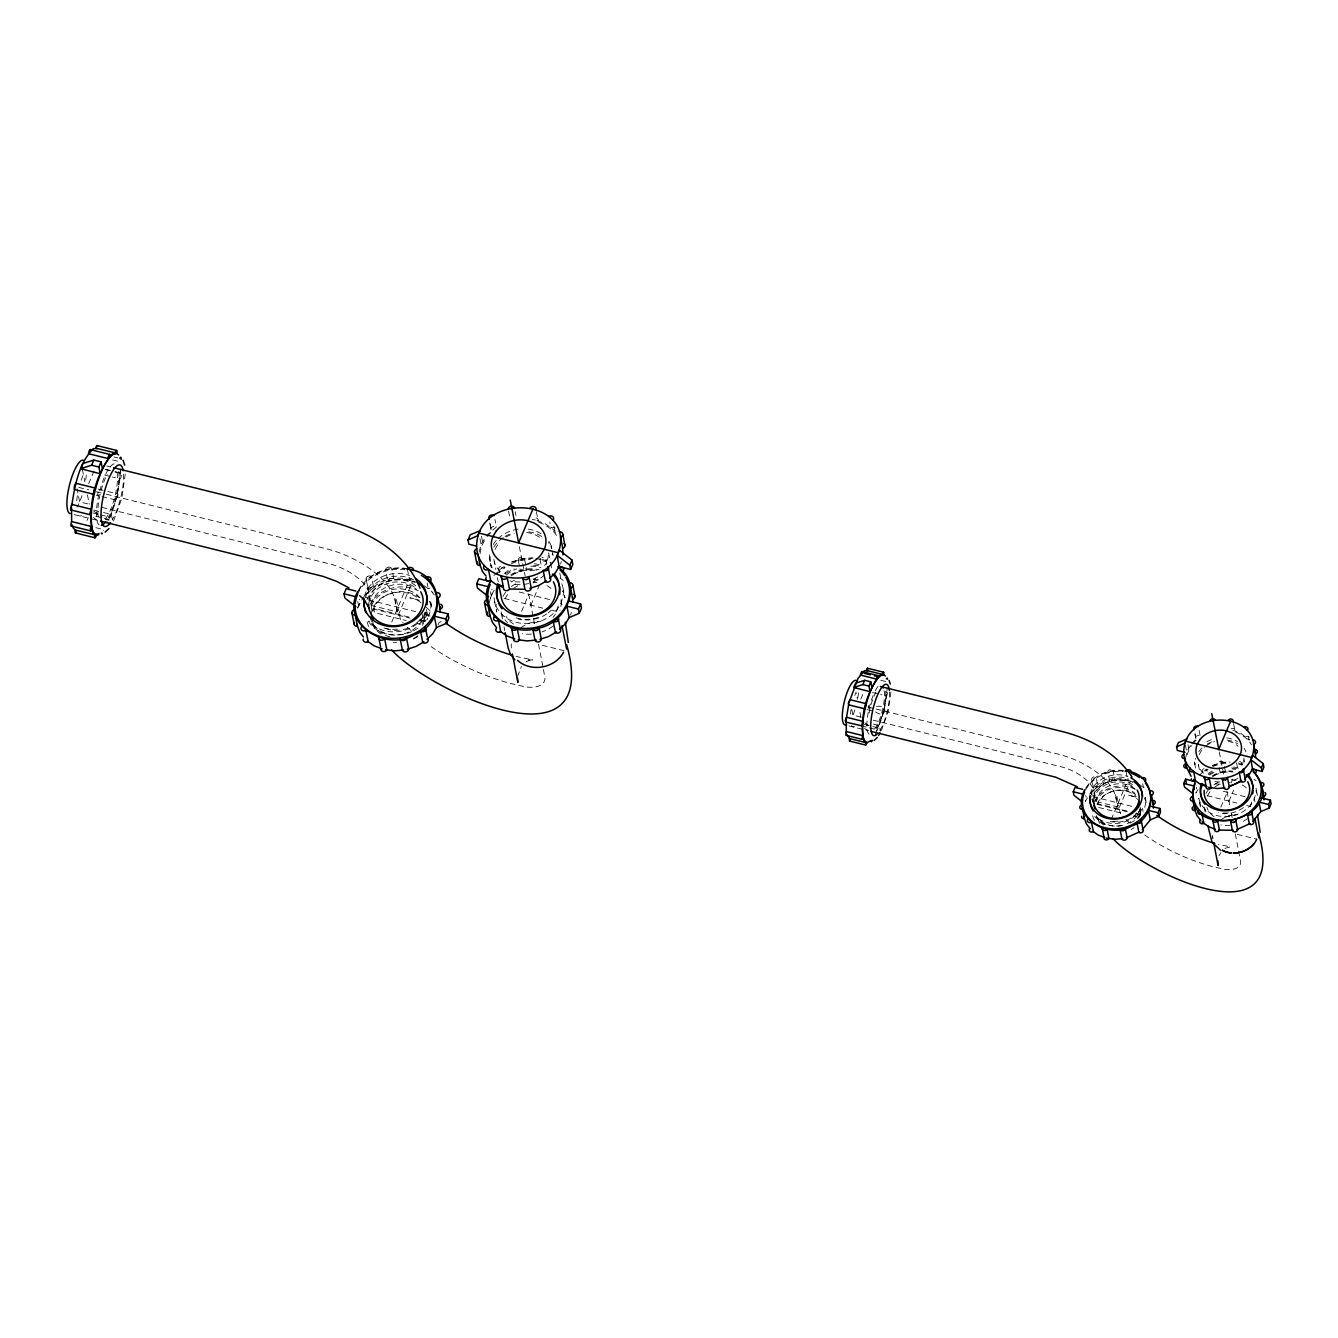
<?xml version="1.0" encoding="UTF-8"?>
<svg xmlns="http://www.w3.org/2000/svg" width="1338" height="1338" viewBox="0 0 1338 1338"><rect width="100%" height="100%" fill="white"/><g stroke="black" fill="none" stroke-linecap="round" stroke-linejoin="round"><path stroke-width="0.75" stroke-dasharray="5 3.75" d="M120.888 468.768L116.958 497.017L109.198 519.612L93.627 515.749M125.237 474.037L121.842 498.204L113.529 521.101M887.278 687.933L884.017 711.097L875.236 734.713M890.924 691.947L888.081 712.084L881.157 731.167M868.596 705.578L868.044 708.187M887.796 692.382L886.726 696.044L880.638 694.522M425.333 614.778L422.206 623.508M1139.825 814.223L1140.996 809.222M98.243 491.949L98.042 492.769A3.228 0.87 -76.1 0 1 96.905 495.11M517.488 676.459L521.435 666.508M357.798 608.004L363.602 596.781M371.479 604.007L372.282 600.896A27.513 22.88 -11.1 0 1 416.469 589.222M372.934 611.449L373.737 608.322A27.513 22.88 -11.1 0 1 419.212 597.634M422.54 625.398L426.671 615.112A27.513 22.88 -11.1 0 0 426.37 609.125L427.223 613.49A27.513 22.88 -11.1 0 1 427.541 619.477M479.138 551.992L481.111 544.415L485.309 537.391M489.223 602.752L491.13 595.377L495.211 588.553M560.589 564.118L561.291 561.458M1095.772 801.546L1096.792 797.649A22.913 19.067 -11.1 0 1 1135.661 789.621M1138.671 818.087L1141.816 809.49M1185.485 758.261L1187.475 750.585L1190.72 745.149M1255.195 795.575L1254.308 798.97A29.051 24.168 -11.1 0 1 1224.638 816.598A29.051 24.168 -11.1 0 1 1198.731 798.117L1200.47 806.948M371.027 614.493L372.666 608.539A27.513 22.88 -11.1 0 1 400.982 592.132L407.923 593.085A27.513 22.88 -11.1 0 1 419.413 599.374M423.828 621.836L425.451 615.881A27.513 22.88 -11.1 0 0 425.517 611.867M505.229 598.872L505.296 598.588A27.513 22.88 -11.1 0 1 508.674 593.102M558.097 605.93L556.457 611.884A27.513 22.88 -11.1 0 1 553.079 617.37M1139.742 815.093L1141.097 810.142M1207.578 795.976L1207.629 795.742A22.913 19.067 -11.1 0 1 1210.455 791.159M1250.261 806.814L1251.632 801.847M81.15 480.242L83.491 474.037M854.798 695.476L856.036 692.181L857.441 699.306M860.836 717.352L859.531 709.976M88.659 483.737L94.881 468.986M357.413 607.904L359.989 602.853L359.236 599.073M391.733 622.053L407.337 585.091M415.566 581.963L412.74 580.893L398.239 615.179L394.526 596.196M437.994 625.047L439.081 622.454L443.948 620.297M521.552 611.433L528.744 594.39M533.544 583.034L535.953 577.364M530.885 605.228L539.448 584.94M570.624 615.095L571.326 612.419M860.819 699.105L863.93 691.729M1111.176 819.592L1126.011 784.486M1220.875 807.149L1227.18 792.247M1231.111 782.914L1232.683 779.184M1228.953 801.278L1233.619 790.206M1089.55 794.237C1098.732 783.265 1114.002 778.03 1127.917 780.572A2.693 2.241 -11.1 0 1 1128.854 779.669M1241.53 764.132L1241.564 764.065A2.693 2.241 -11.1 0 0 1240.192 761.673L1239.54 761.506M86.953 520.532L88.341 517.655M1138.973 812.133L1140.595 808.888M358.316 590.576C367.866 572.948 390.027 564.636 409.194 569.085M358.551 591.062L362.648 584.254M1085.57 788.333L1094.835 777.913M1086.556 787.413L1088.747 783.8M1087.426 797.799L1085.302 801.345L1086.54 799.288L1085.787 795.508M1197.962 789.504L1195.838 793.066L1197.058 790.992L1196.323 787.212M369.472 605.345L372.449 600.377A33.132 27.563 -11.1 0 1 418.342 590.861M1093.614 802.75L1096.926 797.214A27.613 22.98 -11.1 0 1 1135.176 789.303M1219.035 855.684L1220.858 852.707M365.107 595.326C376.697 582.08 395.797 577.113 412.74 580.893M486.212 535.869L496.381 526.971L494.893 519.412M494.006 575.491L502.57 567.262M1191.723 743.476L1197.945 737.389M1199.467 775.271L1205.354 769.618M526.787 661.273L526.068 661.758L531.303 659.534L528.51 660.052L532.758 659.902L516.067 656.473M1245.645 736.753L1245.711 736.703A2.693 2.241 -11.1 0 1 1248.939 736.753L1249.391 737.171M1232.666 730.214L1240.828 733.324L1249.107 739.914A2.693 2.241 -11.1 0 0 1249.508 739.412M428.294 588.72L428.377 588.653A3.228 2.676 -11.1 0 1 429.966 588.151M432.391 592.583L432.458 592.533A3.228 2.676 -11.1 0 0 432.943 591.914M368.853 578.15C379.256 570.841 392.402 566.743 405.113 568.851M501.482 568.198L504.175 566.61L505.664 574.169M1093.915 778.716C1103.348 771.307 1115.859 768.514 1127.549 771.156M1204.451 770.42L1206.692 769.082L1207.813 774.752M1224.939 848.376L1230.525 846.837L1218.433 844.429M511.35 562.044L521.268 558.832L531.671 557.846L537.759 558.615M512.554 562.094L521.335 559.267L532.357 558.214M513.023 574.019L523.559 570.607L538.411 570.038M1101.692 774.1L1110.473 771.257L1123.251 770.839M1212.68 765.286L1220.942 762.593L1229.605 761.774M1212.211 765.804L1220.992 762.961L1230.191 762.091M1214.068 775.254L1222.848 772.411L1232.047 771.541M532.223 519.562L535.334 519.964M535.953 558.665L543.144 559.585M533.611 582.181L536.923 582.632M541.823 559.133L551.356 562.713M1238.068 762.861L1246.013 765.838M113.947 456.96L117.844 457.914M112.676 459.954L118.513 461.393M106.655 465.992L110.536 466.945M105.434 469.304L113.212 471.227M115.168 471.712L121.005 473.167M105.133 469.504L112.91 471.428M114.867 471.913L120.738 473.318A3.228 0.87 -76.1 0 1 121.49 474.572L121.424 475.308A3.228 0.87 -76.1 0 1 120.236 478.904L112.425 477.014M104.632 475.09L110.469 476.529M880.856 680.306L886.943 681.811M519.244 592.032L549.667 599.575M98.159 489.056L105.936 490.979M107.893 491.464L117.627 493.873A3.228 0.87 -76.1 0 1 117.711 496.766L117.51 497.585A3.228 0.87 -76.1 0 1 116.105 500.094L96.62 495.261M78.725 487.4L88.776 489.892M96.319 491.748L104.882 493.889M106.321 494.24L322.257 547.777A66.532 32.196 22.9 0 1 394.994 600.511L397.219 611.901L371.529 605.529L368.351 591.045A38.969 18.849 22.9 0 0 331.59 564.385L99.932 506.901M504.225 598.387L542.726 608.171M551.741 610.178L559.334 612.051M872.527 692.515L878.614 694.021M490.444 598.053L492.618 592.901L491.866 589.121M87.756 503.874L79.644 501.867L77.069 488.771M93.844 510.113L101.638 512.036M103.578 512.521L111.372 514.461L112.693 521.184M1223.216 791.26L1248.956 797.632M876.457 706.464C889.686 704.039 885.739 719.978 875.169 711.632M92.807 512.922L98.644 514.377M100.584 514.846L110.318 517.271M868.329 707.083L874.784 708.688M876.206 709.04L1055.113 753.394A55.443 26.827 22.9 0 1 1115.708 797.331L1117.565 806.831L1098.113 801.997M105.418 519.378L109.047 520.281M867.057 709.625L873.162 711.13M74.125 514.595L99.012 520.766M1207.127 795.675L1236.83 803.034M1246.732 805.493L1250.696 806.463M851.871 709.792L852.925 715.128L861.02 717.151M873.162 720.162L1062.874 767.226A32.463 15.705 22.9 0 1 1093.514 789.453L1096.157 801.512A22.913 19.067 -11.1 0 1 1135.042 793.467M95.834 527.657L103.611 529.681A3.228 0.87 -76.1 0 1 103.478 530.484M370.174 598.621L365.91 597.551A32.079 26.676 -11.1 0 1 414.178 581.93M873.279 724.109L879.367 725.631L880.454 731.234M368.77 600.026L415.767 611.683M425.417 614.075L428.929 614.945M426.32 615.095L430.167 616.049M864.298 724.443L878.481 727.972M564.101 650.686L538.545 644.347L543.094 667.528M861.321 725.898L867.409 727.404M869.432 727.905L877.544 729.912M848.994 725.898L868.713 730.782M408.859 617.035L373.737 608.322L374.607 612.704L406.217 620.531M420.149 619.845L425.133 621.066M372.6 608.823L410.08 618.123M419.948 620.564L423.895 621.551M416.101 622.99L422.039 624.461M1095.036 795.759L1091.474 794.872A26.727 22.244 -11.1 0 1 1131.697 781.86M1131.831 806.346L1092.393 796.562A27.613 22.98 -11.1 0 1 1132.466 782.379M1237.282 834.343L1256.633 839.143M1126.83 810.995L1097.996 803.854A22.913 19.067 -11.1 0 1 1135.544 794.655M1136.113 813.303L1140.829 814.474M1097.043 804.272L1128.135 811.982M1135.912 813.905L1139.809 814.859M1098.715 807.483L1124.02 813.772M1133.754 816.18L1137.651 817.15M536.973 520.582L545.135 523.693L553.263 529.497L556.825 533.979M1132.868 781.877L1130.493 780.991L1118.417 809.574L1115.323 793.735M1136.079 797.13L1128.085 795.073L1133.219 796.361A22.913 19.067 -11.1 0 1 1137.601 799.455M419.43 600.277L409.829 597.785L416.001 599.34A27.513 22.88 -11.1 0 1 421.253 603.053M864.783 722.921L871.189 727.454M864.565 728.357L867.777 730.615M93.627 511.049L102.039 517.003M93.142 517.388L98.192 520.967M1253.99 779.218L1255.964 780.623M1138.655 784.085L1145.445 788.918M560.037 578.133L563.298 580.458M424.163 585.76L430.669 590.409L435.402 596.397M1100.104 820.177L1096.073 816.632A26.727 22.244 -11.1 0 0 1140.528 809.105M371.429 623.659L376.262 627.907M426.237 607.301L430.869 611.433M555.136 528.058L554.869 527.808A3.228 2.676 -11.1 0 0 550.988 527.757L549.801 522.138M1202.645 772.177L1202.578 772.126A2.693 2.241 -11.1 0 1 1202.879 769.383L1203.414 768.982A2.693 2.241 -11.1 0 1 1204.049 768.698M1092.059 780.422L1092.109 780.472A2.693 2.241 -11.1 0 1 1092.343 777.679L1092.878 777.261A2.693 2.241 -11.1 0 1 1096.123 777.328L1097.98 786.777A2.693 2.241 -11.1 0 0 1094.735 786.727L1094.2 787.129A2.693 2.241 -11.1 0 0 1093.915 789.872L1091.641 779.335M499.241 570.256L499.308 570.322A3.228 2.676 -11.1 0 1 499.592 566.961L500.228 566.476A3.228 2.676 -11.1 0 1 503.439 566.175M1120.408 813.705L1119.421 809.156M1099.435 823.388L1097.678 817.434M1223.651 762.643L1223.651 762.71A2.693 2.241 -11.1 0 0 1220.992 761.222L1220.289 761.372A2.693 2.241 -11.1 0 0 1218.433 763.714L1218.433 763.781M525.165 568.734A3.228 2.676 -11.1 0 1 526.737 570.222L524.513 558.883A3.228 2.676 -11.1 0 0 521.318 557.177L520.499 557.344A3.228 2.676 -11.1 0 0 518.258 560.17L518.274 560.254M1248.304 736.184L1249.04 739.964M1255.964 788.115L1257.352 795.19M1254.944 801.696L1254.191 797.849A25.439 21.157 -11.1 0 1 1254.107 801.445M1243.805 757.927L1244.608 762.008M1233.552 723.557L1235.041 731.117A2.693 2.241 -11.1 0 0 1233.686 728.641L1233.034 728.491A2.693 2.241 -11.1 0 0 1231.027 728.909M1236.563 762.894L1237.667 768.581M1224.404 766.49L1225.508 772.16A2.693 2.241 -11.1 0 0 1224.755 771.156M1219.269 751.939L1224.019 776.124M1227.013 791.377L1229.722 805.175M1231.328 813.37L1232.131 817.468M1235.342 833.875L1240.694 862.124A24.97 12.075 22.9 0 1 1223.802 869.232L1210.422 866.037A108.947 52.717 22.9 0 1 1143.505 834.109M1219.169 767.494L1220.273 773.163A2.693 2.241 -11.1 0 1 1221.527 771.106M1199.099 730.381L1200.203 736.051M1195.035 733.475L1196.088 739.111A2.693 2.241 -11.1 0 1 1196.373 736.368L1196.908 735.95A2.693 2.241 -11.1 0 1 1198.915 735.532M1194.934 734.244L1195.67 738.024M1198.413 764.7L1199.617 770.822M1205.137 811.999L1203.999 806.212A25.439 21.157 -11.1 0 0 1205.99 811.397M1194.951 764.215L1194.516 761.974A26.426 21.977 -11.1 0 0 1195.637 767.611M1187.96 744.731L1188.713 748.511M1185.418 745.249L1186.89 752.809M1142.719 783.734L1143.472 787.513A2.693 2.241 -11.1 0 1 1144.174 787.179M1137.752 813.437L1138.37 816.531M1126.027 771.19L1127.884 780.656M1116.912 796.445L1118.735 805.71M553.882 526.001L555.069 531.604A3.228 2.676 -11.1 0 0 555.839 530.316M562.88 587.332L564.971 597.935A34.855 29.001 -11.1 0 0 562.244 590.827M559.819 573.099L560.94 578.769A3.228 2.676 -11.1 0 1 563.432 578.217M551.239 545.921L551.774 548.613A31.711 26.375 -11.1 0 0 548.379 542.509M553.112 555.37L552.577 552.678A31.711 26.375 -11.1 0 1 552.443 556.156M561.86 604.659L560.722 598.805A30.523 25.389 -11.1 0 1 559.953 610.446M548.613 552.795L550.219 560.957M550.62 562.997L552.226 571.159M546.088 559.886L546.824 563.666M536.337 511.601L538.227 520.967A3.228 2.676 -11.1 0 0 536.571 518.09L535.785 517.89A3.228 2.676 -11.1 0 0 533.36 518.391M546.724 564.452L546.004 560.589A3.228 2.676 -11.1 0 0 544.365 557.712L543.579 557.511A3.228 2.676 -11.1 0 0 541.923 557.662M540.017 559.184L541.489 566.76M515.247 511.768L515.983 515.548M519.361 546.707L522.355 561.91M522.723 563.649L525.132 575.942M528.644 593.838L533.143 616.801M533.528 618.758L534.698 624.662M543.479 669.468L544.967 678.249A29.954 14.501 22.9 0 1 524.697 686.795L508.641 682.965A130.739 63.254 22.9 0 1 429.699 645.602M508.607 511.099L510.096 518.726M518.258 560.17L520.499 571.594A3.228 2.676 -11.1 0 1 522.723 568.683M490.026 523.125L491.514 530.701A3.228 2.676 -11.1 0 1 491.782 527.339L492.434 526.854A3.228 2.676 -11.1 0 1 496.314 526.904M489.842 523.66L490.946 529.33M498.74 568.951L499.492 572.731M493.839 559.317L495.846 569.52M497.435 577.665L498.238 581.746M502.469 618.959L500.947 611.165A30.523 25.389 -11.1 0 0 507.57 622.755M504.008 626.753L504.761 630.65M489.557 558.08L490.093 560.773M490.895 564.837L491.414 567.529A31.711 26.375 -11.1 0 1 490.895 553.832M494.625 601.448L496.699 612.051A34.855 29.001 -11.1 0 1 496.314 604.458M481.479 536.254L482.583 541.923M490.394 591.597L491.13 595.377M479.991 538.746L481.111 544.415M427.19 583.05L427.926 586.83M421.905 613.088L422.908 618.273L425.835 612.419A32.079 26.676 -11.1 0 1 399.326 631.469A32.079 26.676 -11.1 0 1 368.954 620.983M421.085 617.972L422.172 623.541M407.371 569.135L409.645 580.391A3.228 2.676 -11.1 0 1 413.174 578.802M396.433 599.441L398.624 610.563M399.443 614.694L400.614 620.146A130.739 63.254 22.9 0 0 403.039 622.772M366.11 578.902L368.335 590.259M371.061 605.562L372.165 611.148M372.499 620.263L374.088 628.392M357.764 601.548L358.5 605.328M82.421 469.404L84.846 481.797M87.422 494.876L89.245 504.225M480.091 553.648A41.144 34.236 -11.1 0 1 486.179 538.043M487.35 536.471A41.144 34.236 -11.1 0 1 492.969 530.701M538.796 522.272A41.144 34.236 -11.1 0 1 557.929 537.558M544.583 574.872A31.711 26.375 -11.1 0 1 530.718 582.933M528.744 583.502A31.711 26.375 -11.1 0 1 514.411 584.321M493.806 547.175A31.711 26.375 -11.1 0 1 503.272 537.575M504.978 536.505A31.711 26.375 -11.1 0 1 512.471 533.21M528.778 531.822A31.711 26.375 -11.1 0 1 543.161 537.458M548.346 555.521A27.513 22.88 -11.1 0 1 544.616 565.706M500.328 571.594A27.513 22.88 -11.1 0 1 494.19 561.224M495.261 549.282A27.513 22.88 -11.1 0 1 498.489 543.73M506.099 537.006A27.513 22.88 -11.1 0 1 514.26 533.494M526.67 532.524A27.513 22.88 -11.1 0 1 541.806 539.164M537.692 576.946A31.711 26.375 -11.1 0 1 532.139 579.571M520.014 581.963A31.711 26.375 -11.1 0 1 509.945 580.859M492.351 567.998A31.711 26.375 -11.1 0 1 489.976 552.862M493.287 544.482A31.711 26.375 -11.1 0 1 496.716 539.967M498.087 538.578A31.711 26.375 -11.1 0 1 520.064 528.928M528.259 529.129A31.711 26.375 -11.1 0 1 542.643 534.765M548.881 541.254A31.711 26.375 -11.1 0 1 552.176 549.249M120.437 471.16A41.144 11.172 -76.1 0 1 107.157 522.924M123.581 474.254A31.711 8.613 -76.1 0 1 112.425 519.662M81.668 515.598A27.513 7.476 -76.1 0 1 79.578 515.933M76.768 500.696A27.513 7.476 -76.1 0 1 77.671 494.04M117.092 472.582A27.513 7.476 -76.1 0 1 105.434 518.776M98.293 516.568A27.513 7.476 -76.1 0 1 107.408 474.154M118.814 471.26A31.711 8.613 -76.1 0 1 106.823 520.114M99.096 524.864A31.711 8.613 -76.1 0 1 99.28 492.752A31.711 8.613 -76.1 0 1 114.098 463.818M424.464 612.302A27.513 22.88 -11.1 0 1 403.708 633.878M401.952 634.279A27.513 22.88 -11.1 0 1 370.292 617.47M371.529 605.529A27.513 22.88 -11.1 0 1 396.048 588.971A27.513 22.88 -11.1 0 1 422.005 600.729M368.619 604.575A27.513 22.88 -11.1 0 1 387.652 583.519A27.513 22.88 -11.1 0 1 416.82 588.971M86.284 475.174A27.513 7.476 -76.1 0 1 85.415 481.797M81.969 495.612A27.513 7.476 -76.1 0 1 77.119 507.102M420.366 619.159A27.513 22.88 -11.1 0 1 416.871 622.789M415.549 623.876A27.513 22.88 -11.1 0 1 383.772 627.773M553.096 626.033A34.855 29.001 -11.1 0 1 542.107 631.904M531.42 634.112A34.855 29.001 -11.1 0 1 522.422 633.777M511.467 581.946A34.855 29.001 -11.1 0 1 514.578 580.174M494.123 597.685A34.855 29.001 -11.1 0 0 523.459 623.525A34.855 29.001 -11.1 0 0 561.308 602.468L563.281 594.925A34.855 29.001 -11.1 0 0 561.809 583.686M506.483 573.35A34.855 29.001 -11.1 0 1 514.126 568.817M533.578 565.221A34.855 29.001 -11.1 0 1 540.619 566.292M503.055 596.33A30.523 25.389 -11.1 0 1 505.981 591.797M511.333 586.562A30.523 25.389 -11.1 0 1 518.023 582.599M533.494 579.387A30.523 25.389 -11.1 0 1 541.221 580.391M551.122 610.345A30.523 25.389 -11.1 0 1 548.246 612.821M546.69 613.941A30.523 25.389 -11.1 0 1 518.358 618.992M510.815 574.855A30.523 25.389 -11.1 0 1 539.147 569.787M390.077 636.871A27.513 22.88 -11.1 0 1 385.227 635.199M382.317 633.66A27.513 22.88 -11.1 0 1 374.64 625.866M417.857 635.667A27.513 22.88 -11.1 0 1 413.425 638.477M417.841 636.604A33.132 27.563 -11.1 0 1 410.147 640.283M396.55 642.474A33.132 27.563 -11.1 0 1 393.138 642.273M368.719 626.535A33.132 27.563 -11.1 0 1 366.98 621.401M429.297 601.214A33.132 27.563 -11.1 0 1 431.89 607.97L430.435 600.561A33.132 27.563 -11.1 0 1 424.966 621.601M417.807 628.241A33.132 27.563 -11.1 0 1 413.425 630.85M411.887 631.586A33.132 27.563 -11.1 0 1 405.364 633.861M403.675 634.245A33.132 27.563 -11.1 0 1 368.101 620.732M367.013 599.591A33.132 27.563 -11.1 0 1 415.098 582.565M511.317 647.943A27.513 22.88 -11.1 0 1 511.317 643.929M520.984 627.739A27.513 22.88 -11.1 0 1 540.953 621.284M411 630.583A130.739 63.254 22.9 0 1 404.293 624.093M496.415 574.587A41.144 34.236 -11.1 0 1 505.195 567.061M511.384 563.699A41.144 34.236 -11.1 0 1 530.467 559.384M542.659 560.722A41.144 34.236 -11.1 0 1 546.606 561.893M504.443 573.751A31.711 26.375 -11.1 0 1 510.681 568.867M534.397 563.733A31.711 26.375 -11.1 0 1 542.158 565.589M513.491 624.026A27.513 22.88 -11.1 0 1 505.948 616.166M513.575 588.436A27.513 22.88 -11.1 0 1 519.646 584.923M546.857 585.609A27.513 22.88 -11.1 0 1 552.059 589.422M511.133 575.976A27.513 22.88 -11.1 0 1 536.421 570.289M538.244 617.42A31.711 26.375 -11.1 0 1 514.177 617.27M506.383 575.106A31.711 26.375 -11.1 0 1 516.702 568.834M530.851 566.175A31.711 26.375 -11.1 0 1 540.836 567.646M540.05 559.1A3.228 2.676 -11.1 0 1 540.535 558.498M357.581 594.306A41.144 34.236 -11.1 0 1 404.896 569.704M364.421 596.38A31.711 26.375 -11.1 0 1 409.528 575.524M380.862 633.978A27.513 22.88 -11.1 0 1 371.747 622.421M368.937 600.026A27.513 22.88 -11.1 0 1 389.057 580.826A27.513 22.88 -11.1 0 1 416.971 586.914M397.52 629.111A31.711 26.375 -11.1 0 1 381.547 627.221M365.441 597.367A31.711 26.375 -11.1 0 1 413.609 579.789M1187.308 754.532A34.286 28.533 -11.1 0 1 1191.456 745.617M1192.676 743.978A34.286 28.533 -11.1 0 1 1196.088 740.299M1235.543 732.137A34.286 28.533 -11.1 0 1 1251.498 744.865M1237.867 778.097A26.426 21.977 -11.1 0 1 1228.819 782.68M1220.34 784.118A26.426 21.977 -11.1 0 1 1211.944 783.198M1195.503 768.012A26.426 21.977 -11.1 0 1 1195.637 758.445M1198.915 751.605A26.426 21.977 -11.1 0 1 1202.059 747.975M1207.361 743.995A26.426 21.977 -11.1 0 1 1213.616 741.252M1227.197 740.098A26.426 21.977 -11.1 0 1 1237.901 743.911M1243.504 759.833A22.913 19.067 -11.1 0 1 1242.283 764.818M1203.498 773.247A22.913 19.067 -11.1 0 1 1198.38 764.6M1199.266 754.649A22.913 19.067 -11.1 0 1 1204.484 747.29M1205.923 746.052A22.913 19.067 -11.1 0 1 1214.62 741.62M1228.317 741.185A22.913 19.067 -11.1 0 1 1238.068 746.219M1219.905 781.877A26.426 21.977 -11.1 0 1 1214.787 781.609M1206.926 741.754A26.426 21.977 -11.1 0 1 1213.165 739.011M1226.762 737.857A26.426 21.977 -11.1 0 1 1237.466 741.67M1244.223 748.377A26.426 21.977 -11.1 0 1 1245.929 751.856M886.642 694.054A34.286 9.316 -76.1 0 1 876.808 730.782M889.536 692.114A26.426 7.175 -76.1 0 1 879.417 731.301M854.597 726.584A22.913 6.222 -76.1 0 1 851.52 725.631M850.516 714.158A22.913 6.222 -76.1 0 1 851.269 708.622M884.134 690.743A22.913 6.222 -76.1 0 1 874.416 729.227M869.098 713.037A22.913 6.222 -76.1 0 1 876.055 692.047M885.689 691.161A26.426 7.175 -76.1 0 1 876.39 729.009M869.131 734.294A26.426 7.175 -76.1 0 1 874.567 692.231M875.387 690.609A26.426 7.175 -76.1 0 1 879.434 684.772M1140.277 807.165A22.913 19.067 -11.1 0 1 1132.216 820.662M1130.643 821.766A22.913 19.067 -11.1 0 1 1127.198 823.639M1121.512 825.479A22.913 19.067 -11.1 0 1 1097.829 817.568M1093.731 800.726A22.913 19.067 -11.1 0 1 1109.603 783.182A22.913 19.067 -11.1 0 1 1133.905 787.714M858.461 692.9A22.913 6.222 -76.1 0 1 857.725 698.419M854.865 709.926A22.913 6.222 -76.1 0 1 852.925 715.128M1136.865 812.868A22.913 19.067 -11.1 0 1 1132.834 816.799M1131.262 817.903A22.913 19.067 -11.1 0 1 1110.389 821.448M1247.468 818.605A29.051 24.168 -11.1 0 1 1241.095 822.385M1230.157 825.278A29.051 24.168 -11.1 0 1 1220.808 824.877M1200.203 805.392A29.051 24.168 -11.1 0 1 1200.035 802.215M1255.83 790.674A29.051 24.168 -11.1 0 1 1257.77 798.318M1208.632 774.702A29.051 24.168 -11.1 0 1 1214.988 770.922M1231.579 767.962A29.051 24.168 -11.1 0 1 1237.065 768.815M1205.99 793.417A25.439 21.157 -11.1 0 1 1208.197 790.072M1213.967 784.787A25.439 21.157 -11.1 0 1 1218.232 782.396M1231.127 779.736A25.439 21.157 -11.1 0 1 1236.011 780.221M1243.42 807.6A25.439 21.157 -11.1 0 1 1218.517 812.735M1212.228 775.956A25.439 21.157 -11.1 0 1 1232.666 771.14M1104.753 824.71A22.913 19.067 -11.1 0 1 1098.749 818.471M1142.568 808.152A22.913 19.067 -11.1 0 1 1142.92 811.48M1134.156 827.77A27.613 22.98 -11.1 0 1 1131.011 829.409M1094.517 820.361A27.613 22.98 -11.1 0 1 1092.36 814.742M1144.308 797.933A27.613 22.98 -11.1 0 1 1146.449 803.553L1145.244 797.381A27.613 22.98 -11.1 0 1 1144.709 807.399M1140.678 814.909A27.613 22.98 -11.1 0 1 1135.845 819.642M1134.423 820.646A27.613 22.98 -11.1 0 1 1129.79 823.238M1122.95 825.446A27.613 22.98 -11.1 0 1 1093.313 814.19M1212.562 835.196A22.913 19.067 -11.1 0 0 1212.897 838.508A22.779 18.949 -11.1 0 1 1212.696 835.18M1220.708 820.027A22.913 19.067 -11.1 0 1 1237.349 814.641M1225.775 817.15A22.779 18.949 -11.1 0 1 1237.332 814.758M1129.523 822.837A108.947 52.717 22.9 0 1 1122.833 816.331M1205.204 771.123A34.286 28.533 -11.1 0 1 1208.047 769.149M1212.696 766.657A34.286 28.533 -11.1 0 1 1228.317 763.078M1238.771 764.182A34.286 28.533 -11.1 0 1 1242.049 765.152M1208.097 773.933A26.426 21.977 -11.1 0 1 1212.128 770.972M1233.552 766.942A26.426 21.977 -11.1 0 1 1238.352 768.229M1214.084 816.682A22.913 19.067 -11.1 0 1 1206.859 807.299M1214.519 787.279A22.913 19.067 -11.1 0 1 1219.587 784.336M1242.266 784.921A22.913 19.067 -11.1 0 1 1246.598 788.099M1212.496 776.893A22.913 19.067 -11.1 0 1 1233.101 772.059M1228.334 812.885A26.426 21.977 -11.1 0 1 1221.51 812.835M1209.803 775.12A26.426 21.977 -11.1 0 1 1217.128 770.939M1232.331 768.932A26.426 21.977 -11.1 0 1 1235.626 769.517M1085.369 790.39A34.286 28.533 -11.1 0 1 1123.084 771.574M1090.236 793.902A26.426 21.977 -11.1 0 1 1127.817 776.525M1103.549 824.977A22.913 19.067 -11.1 0 1 1096.34 815.595M1097.11 804.038A22.913 19.067 -11.1 0 1 1120.692 790.357L1126.496 791.159A22.913 19.067 -11.1 0 1 1136.062 796.394M1093.715 798.602A22.913 19.067 -11.1 0 1 1109.804 781.208A22.913 19.067 -11.1 0 1 1134.022 786.008M1117.815 821.181A26.426 21.977 -11.1 0 1 1110.975 821.131M1091.239 794.237A26.426 21.977 -11.1 0 1 1128.269 778.766M367.599 576.427L366.963 576.912A3.228 2.676 -11.1 0 0 366.612 580.207L368.836 591.563A3.228 2.676 -11.1 0 1 369.188 588.268L369.823 587.767A3.228 2.676 -11.1 0 1 373.703 587.834L371.546 576.544A3.228 2.676 -11.1 0 0 367.599 576.427M388.689 567.128L387.869 567.295A3.228 2.676 -11.1 0 0 385.612 570.105L387.836 581.461A3.228 2.676 -11.1 0 1 390.094 578.635L390.913 578.468A3.228 2.676 -11.1 0 1 394.108 580.174L391.883 568.834A3.228 2.676 -11.1 0 0 388.689 567.128M1110.456 769.517L1109.771 769.651A2.693 2.241 -11.1 0 0 1107.897 772.009L1109.771 781.526A2.693 2.241 -11.1 0 1 1111.627 779.117L1112.313 778.967A2.693 2.241 -11.1 0 1 1114.972 780.389L1113.132 771.006A2.693 2.241 -11.1 0 0 1110.456 769.517"/><path stroke-width="1.5" d="M71.499 507.403L71.65 521.787M110.168 455.907L110.168 455.823A3.228 0.87 -76.1 0 0 109.432 454.569L109.131 454.92A3.228 0.87 -76.1 0 0 107.943 458.533L88.492 453.699A3.228 0.87 -76.1 0 1 89.663 450.103L89.964 449.735A3.228 0.87 -76.1 0 1 90.7 450.371M862.14 672.813L861.739 671.559L860.284 675.004L876.507 679.102C876.775 673.716 881.307 677.63 874.299 675.824M1217.797 860.635L1218.082 865.569L1213.666 842.438M71.767 505.346C74.945 485.594 78.674 463.316 93.342 448.648L97.323 448.615M848.777 704.005L846.134 719.744L846.402 733.224M96.42 535.3L96.453 535.2A3.228 0.87 -76.1 0 1 95.015 537.792L75.329 532.909A3.228 0.87 -76.1 0 1 75.279 530.032L94.764 534.765A3.228 0.87 -76.1 0 0 94.797 537.742L95.015 537.792M116.791 453.448L116.807 453.348A3.228 0.87 -76.1 0 0 116.757 450.471L97.072 445.571A3.228 0.87 -76.1 0 0 95.667 448.079L115.135 452.896A3.228 0.87 -76.1 0 1 116.54 450.404M867.66 670.756L864.348 670.773L857.942 678.6L849.162 702.216M866.907 742.991L865.736 745.082L849.513 741.051L849.296 738.526L865.519 742.54L865.736 745.082M883.883 674.787L883.665 672.245L867.442 668.231L866.255 670.388L882.478 674.419L883.665 672.245M478.887 533.059C462.162 582.816 542.676 594.055 558.364 552.778C575.089 503.021 494.575 491.782 478.887 533.059L558.364 552.778M1185.619 741.135C1171.687 782.596 1238.787 791.962 1251.866 757.559C1265.781 716.098 1198.697 706.732 1185.619 741.135L1251.866 757.559M529.982 508.223L530.015 508.139A3.228 2.676 -11.1 0 1 533.561 506.55L534.347 506.734A3.228 2.676 -11.1 0 1 536.003 509.611L536.003 509.611M1228.217 720.429L1228.234 720.362A2.693 2.241 -11.1 0 1 1231.177 719.024L1231.83 719.192A2.693 2.241 -11.1 0 1 1233.218 721.583L1233.218 721.583M101.052 461.878L98.878 467.029L100.183 473.752L80.681 468.685L82.856 463.533L93.777 460.071L101.052 461.878L102.374 468.601M80.681 468.685L91.603 465.223L93.777 460.071M355.841 606.683L344.886 598.053L344.05 593.804L346.224 588.653L355.841 591.028M476.562 546.121L468.885 544.215L468.049 539.983L470.223 534.832L480.359 530.584M468.049 539.983L477.8 535.635L479.974 530.484M445.822 619.026L434.281 616.166L436.506 627.522L446.641 623.274L445.822 619.026L447.996 613.874L436.456 611.014M446.641 623.274L448.832 618.123L447.996 613.874M488.487 596.731L477.515 588.101L476.679 583.853L478.853 578.702L490.394 581.562M518.626 542.927L533.109 508.624M557.277 555.354L559.117 566.61L570.64 569.47L569.804 565.221L557.277 555.354L559.067 550.102M569.804 565.221L571.995 560.07L559.451 550.202M570.64 569.47L572.815 564.318L571.995 560.07M578.451 609.074L566.911 606.214L569.152 617.571L579.287 613.322L578.451 609.074L580.625 603.923L569.102 601.063M579.287 613.322L581.461 608.171L580.625 603.923M870.754 681.811L868.947 686.093L870.035 691.696L853.778 687.481L855.601 683.2L864.699 680.306L870.754 681.811L871.858 687.414M853.778 687.481L862.876 684.588L864.699 680.306M878.648 735.515L879.852 732.655M1081.405 801.161L1073.946 795.274L1073.26 791.745L1075.066 787.446L1082.76 789.353M1184.966 752.341L1177.289 750.434L1176.587 746.888L1178.41 742.607L1186.856 739.061M1176.587 746.888L1184.715 743.276L1186.522 738.977M1158.072 812.768L1148.456 810.393L1150.312 819.843L1158.758 816.297L1158.072 812.768L1159.879 808.47L1150.262 806.095M1158.758 816.297L1160.564 812.015L1159.879 808.47M1193.429 794.036L1184.481 786.995L1183.779 783.449L1185.602 779.168L1195.202 781.543C1173.694 847.171 1298.412 821.248 1252.217 769.718A2.693 2.241 -11.1 0 1 1255.445 769.768L1255.897 770.186A2.693 2.241 -11.1 0 1 1255.596 772.929L1255.596 772.929M1218.734 749.347L1230.809 720.764M1250.946 759.7L1252.485 769.082L1262.085 771.457L1261.4 767.928L1250.946 759.7L1252.435 755.334M1261.4 767.928L1263.206 763.63L1252.769 755.418M1262.085 771.457L1263.908 767.176L1263.206 763.63M1268.591 804.473L1258.991 802.098L1260.831 811.547L1269.294 808.018L1268.591 804.473L1270.414 800.191L1260.797 797.799M1269.294 808.018L1271.1 803.72L1270.414 800.191M91.77 529.798L91.737 529.898A3.228 0.87 -76.1 0 1 90.499 530.617L90.415 530.149A3.228 0.87 -76.1 0 1 91.068 526.403L71.6 521.569A3.228 0.87 -76.1 0 0 70.947 525.332L71.031 525.784A3.228 0.87 -76.1 0 0 72.269 525.065L73.49 528.41L76.032 530.567M862.993 738.492L862.291 739.362L845.884 735.281L846.235 731.501L862.458 735.515L862.291 739.362M872.393 740.299L871.439 741.737L871.038 740.566M413.342 570.624L413.375 570.54A3.228 2.676 -11.1 0 0 411.736 567.663L410.95 567.463A3.228 2.676 -11.1 0 0 407.404 569.051M380.912 648.412L380.895 648.478A3.228 2.676 -11.1 0 0 382.534 651.372L383.32 651.556A3.228 2.676 -11.1 0 0 386.849 649.967L384.625 638.627A3.228 2.676 -11.1 0 1 381.096 640.216L380.31 640.016A3.228 2.676 -11.1 0 1 378.654 637.139L380.544 646.522M1126.027 771.19L1126.061 771.123A2.693 2.241 -11.1 0 1 1129.004 769.802L1129.673 769.969A2.693 2.241 -11.1 0 1 1131.028 772.361L1131.011 772.427M850.232 740.182L849.513 741.051M886.408 678.834L887.295 678.015L887.512 679.135M357.748 591.513C339.869 624.478 386.264 651.455 413.877 635.065C448.063 622.939 444.4 572.196 406.919 569.085M436.506 627.522L432.893 633.576L426.906 639.413M490.946 580.625C473.669 608.355 508.691 637.273 535.969 628.526C564.586 625.766 584.84 585.158 557.812 566.794M559.568 565.823L555.487 572.664L549.517 578.501M569.152 617.571L565.522 623.625L559.552 629.462M1084.683 789.838C1069.764 817.301 1108.433 839.796 1131.446 826.131C1160.28 817.033 1156.032 772.126 1125.041 771.073M1150.312 819.843L1142.318 829.761M1252.652 768.798L1249.458 774.133L1244.491 778.984M1260.831 811.547L1252.836 821.465M102.424 533.277L102.14 533.645A3.228 0.87 -76.1 0 1 101.404 533.009M108.913 528.594L105.133 532.19M877.31 737.405L874.166 740.416M870.904 740.616L866.138 743.075L864.014 741.269C859.247 718.891 865.786 692.281 880.555 674.804L883.264 674.252L885.388 676.058M484.406 565.589L484.49 565.522A3.228 2.676 -11.1 0 0 484.072 568.867L484.607 569.386A3.228 2.676 -11.1 0 0 488.487 569.436L490.712 580.776A3.228 2.676 -11.1 0 1 486.831 580.725L486.296 580.224A3.228 2.676 -11.1 0 1 486.146 577.531M548.68 516.468L548.764 516.401A3.228 2.676 -11.1 0 1 552.644 516.468L553.179 516.97A3.228 2.676 -11.1 0 1 552.845 520.265L552.845 520.265M1190.285 768.179L1190.218 768.229A2.693 2.241 -11.1 0 0 1189.934 770.972L1190.385 771.39A2.693 2.241 -11.1 0 0 1193.63 771.441L1195.486 780.89A2.693 2.241 -11.1 0 1 1192.242 780.857L1191.79 780.422A2.693 2.241 -11.1 0 1 1191.439 778.749M1243.788 727.303L1243.855 727.253A2.693 2.241 -11.1 0 1 1247.083 727.303L1247.534 727.721A2.693 2.241 -11.1 0 1 1247.267 730.464L1247.267 730.464M361.879 626.452L361.812 626.502A3.228 2.676 -11.1 0 0 361.461 629.797L361.996 630.298A3.228 2.676 -11.1 0 0 365.876 630.365L368.184 641.655A3.228 2.676 -11.1 0 1 364.22 641.638L363.685 641.136A3.228 2.676 -11.1 0 1 363.267 639.129M426.069 577.38L426.153 577.314A3.228 2.676 -11.1 0 1 430.05 577.38L430.585 577.882A3.228 2.676 -11.1 0 1 430.234 581.177L430.234 581.177M494.441 616.55L494.508 616.5A3.228 2.676 -11.1 0 0 494.09 619.845L494.625 620.347A3.228 2.676 -11.1 0 0 498.522 620.414L500.746 631.753A3.228 2.676 -11.1 0 1 496.85 631.703L496.314 631.185A3.228 2.676 -11.1 0 1 496.666 627.89M558.715 567.429L558.782 567.362A3.228 2.676 -11.1 0 1 562.679 567.429L563.214 567.948A3.228 2.676 -11.1 0 1 562.863 571.226L562.796 571.293M1088.129 818.956L1088.062 818.99A2.693 2.241 -11.1 0 0 1087.777 821.733L1088.212 822.168A2.693 2.241 -11.1 0 0 1091.457 822.218L1093.38 831.617A2.693 2.241 -11.1 0 1 1090.069 831.617L1089.617 831.199A2.693 2.241 -11.1 0 1 1089.918 828.456M1141.615 778.064L1141.682 778.014A2.693 2.241 -11.1 0 1 1144.927 778.064L1145.361 778.482A2.693 2.241 -11.1 0 1 1145.077 781.225L1145.077 781.225M1198.58 810.711L1198.647 810.661A2.693 2.241 -11.1 0 0 1198.296 813.454L1198.748 813.872A2.693 2.241 -11.1 0 0 1201.976 813.922L1203.832 823.372A2.693 2.241 -11.1 0 1 1200.604 823.322L1200.153 822.903A2.693 2.241 -11.1 0 1 1200.437 820.161L1200.504 820.11M423.862 641.788L416.101 646.405L407.321 649.248M546.473 580.876L538.712 585.492L529.932 588.335M556.508 631.837L548.731 636.453L539.967 639.296M1139.508 831.885L1126.278 837.856M1241.681 781.124L1228.451 787.095M1250.043 823.606L1236.814 829.56M476.83 548.848L476.713 548.864A3.228 2.676 -11.1 0 0 474.488 551.691L476.863 563.716A3.228 2.676 -11.1 0 0 480.058 565.405L477.917 554.049A3.228 2.676 -11.1 0 1 474.622 552.377L474.488 551.691M559.334 531.788L559.418 531.771A3.228 2.676 -11.1 0 1 562.612 533.461L564.987 545.503A3.228 2.676 -11.1 0 1 562.763 548.312L560.538 536.973A3.228 2.676 -11.1 0 0 562.763 534.146M1183.896 754.281L1183.812 754.298A2.693 2.241 -11.1 0 0 1181.956 756.656L1182.073 757.224A2.693 2.241 -11.1 0 0 1184.749 758.629L1186.672 768.079A2.693 2.241 -11.1 0 1 1183.929 766.674L1183.812 766.105A2.693 2.241 -11.1 0 1 1185.033 764.048M1252.652 740.065L1252.736 740.065A2.693 2.241 -11.1 0 1 1255.395 741.469L1255.529 742.038A2.693 2.241 -11.1 0 1 1253.656 744.396L1255.512 753.846A2.693 2.241 -11.1 0 0 1257.386 751.488L1257.252 750.919A2.693 2.241 -11.1 0 0 1256.967 750.401M354.118 609.794L354.219 609.777A3.228 2.676 -11.1 0 0 351.877 612.603L354.252 624.645A3.228 2.676 -11.1 0 0 357.447 626.335L355.222 614.995A3.228 2.676 -11.1 0 1 352.028 613.289L351.877 612.603M436.723 592.701L436.824 592.684A3.228 2.676 -11.1 0 1 440.018 594.39L440.152 595.076A3.228 2.676 -11.1 0 1 437.911 597.885L440.135 609.242A3.228 2.676 -11.1 0 0 442.393 606.415L442.242 605.729A3.228 2.676 -11.1 0 0 440.67 604.241M569.352 582.749L569.453 582.732A3.228 2.676 -11.1 0 1 572.647 584.438L575.022 596.464A3.228 2.676 -11.1 0 1 572.781 599.29L570.456 587.951A3.228 2.676 -11.1 0 0 572.798 585.124M486.848 599.825L486.764 599.842A3.228 2.676 -11.1 0 0 484.507 602.652L486.881 614.694A3.228 2.676 -11.1 0 0 490.076 616.4L487.952 605.027A3.228 2.676 -11.1 0 1 484.657 603.338L484.507 602.652M1081.656 805.075L1081.74 805.058A2.693 2.241 -11.1 0 0 1079.783 807.416L1079.9 807.985A2.693 2.241 -11.1 0 0 1082.559 809.406L1084.499 818.839A2.693 2.241 -11.1 0 1 1081.756 817.451L1081.639 816.866A2.693 2.241 -11.1 0 1 1081.706 816.28M1150.479 790.825L1150.58 790.808A2.693 2.241 -11.1 0 1 1153.239 792.23L1153.356 792.798A2.693 2.241 -11.1 0 1 1151.483 795.157L1153.339 804.606A2.693 2.241 -11.1 0 0 1155.212 802.265L1155.079 801.679A2.693 2.241 -11.1 0 0 1153.774 800.442M1192.191 796.779L1192.258 796.762A2.693 2.241 -11.1 0 0 1190.318 799.121L1190.435 799.706A2.693 2.241 -11.1 0 0 1193.095 801.111L1195.035 810.56A2.693 2.241 -11.1 0 1 1192.292 809.156L1192.175 808.587A2.693 2.241 -11.1 0 1 1192.877 806.931M1261.015 782.546L1261.098 782.529A2.693 2.241 -11.1 0 1 1263.758 783.934L1263.875 784.52A2.693 2.241 -11.1 0 1 1262.002 786.861L1263.858 796.311A2.693 2.241 -11.1 0 0 1265.731 793.969L1265.614 793.401A2.693 2.241 -11.1 0 0 1264.878 792.464M98.744 534.732L95.5 535.384L92.958 533.226C87.238 506.383 95.082 474.455 112.81 453.465L116.055 452.813L118.597 454.97M524.496 589.255L509.962 589.021M403.725 650L394.543 650.87L385.561 649.716M536.371 640.049L527.172 640.919L518.191 639.765M1224.855 787.831L1217.496 788.534L1208.515 787.38M1122.682 838.608L1115.34 839.294L1106.342 838.14M1233.218 830.313L1218.667 830.078M90.231 449.585L109.699 454.418M113.546 467.698L328.997 521.118C365.926 530.249 405.314 551.055 419.998 588.202M91.603 465.223L98.878 467.029M861.739 671.559L877.962 675.59M864.164 673.315L870.252 674.82M76.015 483.302L95.483 488.119A3.228 0.87 -76.1 0 0 94.061 490.611L93.844 491.431A3.228 0.87 -76.1 0 0 93.911 494.324L74.476 489.507A3.228 0.87 -76.1 0 1 74.393 486.597L74.594 485.794A3.228 0.87 -76.1 0 1 75.998 483.286M476.679 583.853L488.219 586.713M880.337 686.444L1060.716 731.167C1088.58 737.807 1116.076 752.541 1132.032 777.027M862.876 684.588L868.947 686.093M1183.779 783.449L1193.396 785.841L1194.132 789.621M100.501 521.134L323.043 576.377L336.44 581.294L348.967 587.884M71.416 526.118L90.884 530.935M344.05 593.804L355.574 596.664M871.272 731.434L1055.749 777.211L1077.358 786.811M1073.26 791.745L1082.86 794.136M97.072 445.571L97.289 445.638A3.228 0.87 -76.1 0 1 97.54 446.357M867.442 668.231L867.844 669.401M1214.737 843.392C1194.065 837.287 1174.296 827.954 1156.785 815.377M512.303 655.302C488.537 648.161 465.775 637.373 445.521 623.006M1206.893 786.761L1200.353 784.285L1193.58 779.452M1215.239 829.242L1208.716 826.75L1201.942 821.917M503.105 587.332L496.565 584.84L490.059 580.207M1104.72 837.521L1098.18 835.046L1093.096 831.416M514.762 638.912L506.6 635.818L500.094 631.168M382.133 648.863L373.971 645.769L367.448 641.119M1220.44 850.199L1212.044 842.254L1207.779 825.496M849.914 739.044L846.87 734.562M1113.065 838.675C1144.793 873.246 1289.832 941.467 1258.573 833.223M391.599 649.917C429.08 690.893 602.936 773.565 566.643 644.632M359.705 595.661L364.137 599.825M1198.346 726.601L1198.296 726.551A2.693 2.241 -11.1 0 0 1195.051 726.501L1194.516 726.919A2.693 2.241 -11.1 0 0 1194.249 729.662L1194.299 729.695M494.157 515.632L494.09 515.565A3.228 2.676 -11.1 0 0 490.21 515.515L489.557 516A3.228 2.676 -11.1 0 0 489.223 519.295L489.29 519.345M427.591 638.744L427.658 638.811A3.228 2.676 -11.1 0 1 427.307 642.106L426.671 642.591A3.228 2.676 -11.1 0 1 422.775 642.524L420.55 631.185A3.228 2.676 -11.1 0 0 424.447 631.252L425.083 630.767A3.228 2.676 -11.1 0 0 425.434 627.472L427.223 636.855M1191.104 776.324L1185.869 765.972M1200.704 820.361L1196.992 815.678L1194.232 808.453M1090.169 828.657L1086.473 823.974L1083.696 816.749M486.062 576.042L482.5 571.543L479.188 562.88M496.08 627.02L492.535 622.521L489.223 613.858M514.846 659.785L510.581 654.416L508.206 648.194L505.145 632.606M363.451 636.972L359.905 632.473L356.577 623.792M364.672 600.528L369.104 608.021L367.733 604.492M1094.133 803.603L1092.41 799.187L1093.33 802.298M889.084 680.406L890.355 684.036M123.046 460.188L124.685 465.189M1215.289 720.162L1215.305 720.229A2.693 2.241 -11.1 0 0 1212.629 718.757L1211.944 718.891A2.693 2.241 -11.1 0 0 1210.07 721.249L1210.087 721.316M564.987 545.503L564.837 544.817A3.228 2.676 -11.1 0 0 563.95 543.696M514.511 507.988L514.494 507.905A3.228 2.676 -11.1 0 0 511.283 506.199L510.464 506.383A3.228 2.676 -11.1 0 0 508.239 509.193L508.256 509.276M575.022 596.464L574.872 595.778A3.228 2.676 -11.1 0 0 574.52 595.159M1257.603 815.193L1260.162 832.303M1254.944 818.522L1258.724 837.805M1211.76 713.656L1218.885 749.932M1185.602 779.168L1186.288 782.697M565.305 622.187L568.316 642.474M562.01 625.699L566.61 649.081M510.246 500.094L518.692 543.144M499.041 585.827L501.449 598.069A27.513 22.88 -11.1 0 0 536.321 614.343A27.513 22.88 -11.1 0 0 553.363 581.846M512.421 653.998L517.839 682.397L517.622 678.299M81.769 466.109L82.421 469.404M1263.774 796.026L1263.975 799.873M1255.312 751.621L1255.613 757.408M1153.139 802.382L1153.44 808.169M572.547 596.614L572.831 602.167M562.612 547.51L562.997 554.902M439.918 606.566L440.202 612.118M502.904 586.261A41.144 34.236 -11.1 0 1 497.368 583.836M476.713 563.03A3.228 2.676 -11.1 0 1 477.064 561.659M98.979 533.394A41.144 11.172 -76.1 0 1 93.76 496.515A41.144 11.172 -76.1 0 1 115.72 454.167M110.452 522.673A31.711 8.613 -76.1 0 1 101.002 514.478A31.711 8.613 -76.1 0 1 110.887 474.204A31.711 8.613 -76.1 0 1 123.213 470.742M105.836 521.519A31.711 8.613 -76.1 0 1 101.287 525.349M76.417 531.922A3.228 0.87 -76.1 0 1 75.564 532.976M119.818 458.315A3.228 0.87 -76.1 0 1 121.056 457.596L121.156 458.048A3.228 0.87 -76.1 0 1 121.089 459.402M373.453 619.494A27.513 22.88 -11.1 0 1 371.078 616.166M70.061 513.591A27.513 7.476 -76.1 0 1 69.476 485.008A27.513 7.476 -76.1 0 1 83.357 460.205M563.582 652.158A27.513 22.88 -11.1 0 1 517.589 660.37M565.74 577.18A41.144 34.236 -11.1 0 1 530.417 628.191A41.144 34.236 -11.1 0 1 490.21 584.355M560.003 569.938A41.144 34.236 -11.1 0 1 564.787 575.624M554.317 574.035A31.711 26.375 -11.1 0 1 533.711 615.815A31.711 26.375 -11.1 0 1 497.05 586.429M552.36 574.102A31.711 26.375 -11.1 0 1 559.635 594.708M502.034 608.823A31.711 26.375 -11.1 0 1 498.472 602.786M497.903 601.163A31.711 26.375 -11.1 0 1 498.689 585.726M486.748 614.008A3.228 2.676 -11.1 0 1 487.584 612.018M573.3 594.289A3.228 2.676 -11.1 0 1 573.985 594.657M421.219 575.24A41.144 34.236 -11.1 0 1 413.291 634.028A41.144 34.236 -11.1 0 1 355.139 605.01M355.272 603.221A41.144 34.236 -11.1 0 1 357.581 594.306M416.319 579.036A31.711 26.375 -11.1 0 1 406.05 624.328A31.711 26.375 -11.1 0 1 364.07 598.103M420.734 591.797A27.513 22.88 -11.1 0 1 403.691 624.294A27.513 22.88 -11.1 0 1 368.803 608.021M416.854 581.729A31.711 26.375 -11.1 0 1 427.006 604.642M365.843 612.737A31.711 26.375 -11.1 0 1 364.588 600.795M354.102 623.96A3.228 2.676 -11.1 0 1 354.47 622.571M1248.505 773.632A34.286 28.533 -11.1 0 1 1246.314 776.124M1241.112 780.506A34.286 28.533 -11.1 0 1 1234.991 783.968M1233.352 784.653A34.286 28.533 -11.1 0 1 1229.973 785.824M1205.638 785.456A34.286 28.533 -11.1 0 1 1201.022 783.449M1255.278 749.514A2.693 2.241 -11.1 0 1 1256.516 749.982M866.422 741.938A34.286 9.316 -76.1 0 1 865.686 706.313A34.286 9.316 -76.1 0 1 882.98 675.389M877.009 734.294A26.426 7.175 -76.1 0 1 874.015 705.159A26.426 7.175 -76.1 0 1 889.419 690.575M881.909 686.846A22.913 6.222 -76.1 0 1 883.247 688.067M1139.14 801.412A22.913 19.067 -11.1 0 1 1138.454 804.757M1137.852 806.379A22.913 19.067 -11.1 0 1 1136.163 809.507M1095.019 808.888A22.913 19.067 -11.1 0 1 1093.999 805.71M846.686 724.544A22.913 6.222 -76.1 0 1 844.445 701.095A22.913 6.222 -76.1 0 1 857.374 681.577M1256.75 839.177A22.913 19.067 -11.1 0 1 1233.352 853.092M1222.263 850.349A22.913 19.067 -11.1 0 0 1231.378 852.992A22.779 18.949 -11.1 0 1 1222.347 850.249M1253.89 843.726A22.779 18.949 -11.1 0 1 1233.352 852.975M1253.221 771.859A34.286 28.533 -11.1 0 1 1233 819.726A34.286 28.533 -11.1 0 1 1195.068 783.884M1248.471 775.271A26.426 21.977 -11.1 0 1 1231.311 810.092A26.426 21.977 -11.1 0 1 1200.771 785.607M1247.685 781.777A22.913 19.067 -11.1 0 1 1230.592 809.607A22.913 19.067 -11.1 0 1 1204.233 790.306M1253.171 790.072A26.426 21.977 -11.1 0 1 1252.619 793.936M1204.902 804.255A26.426 21.977 -11.1 0 1 1202.544 784.085M1246.079 774.652A26.426 21.977 -11.1 0 1 1253.137 788.149M1145.328 783.014A34.286 28.533 -11.1 0 1 1120.257 828.423A34.286 28.533 -11.1 0 1 1084.533 792.163M1131.53 773.448A34.286 28.533 -11.1 0 1 1139.608 777.612M1130.777 777.813A26.426 21.977 -11.1 0 1 1139.708 804.958A26.426 21.977 -11.1 0 1 1108.684 818.605A26.426 21.977 -11.1 0 1 1089.868 795.826M1137.166 790.072A22.913 19.067 -11.1 0 1 1122.967 817.15A22.913 19.067 -11.1 0 1 1093.899 803.586M1093.213 810.962A26.426 21.977 -11.1 0 1 1090.671 796.143M1133.922 781.693A26.426 21.977 -11.1 0 1 1142.619 796.428M70.68 508.072L70.613 508.808A3.228 0.87 -76.1 0 0 71.349 510.062L90.817 514.896A3.228 0.87 -76.1 0 1 90.064 513.641L90.131 512.906A3.228 0.87 -76.1 0 1 91.319 509.293L71.884 504.426A3.228 0.87 -76.1 0 0 70.68 508.072M845.449 720.312L845.616 722.035L862.257 725.949L862.675 721.282L846.452 717.268L845.449 720.312M848.426 703.086L848.593 704.825L864.833 708.856L866.104 703.671L849.898 699.657L848.426 703.086M501.282 576.143L503.473 587.566A3.228 2.676 -11.1 0 0 505.128 590.443L505.915 590.643A3.228 2.676 -11.1 0 0 509.46 589.038L507.253 577.615A3.228 2.676 -11.1 0 1 503.69 579.304L502.904 579.103A3.228 2.676 -11.1 0 1 501.248 576.226M1204.3 777.027L1206.14 786.476A2.693 2.241 -11.1 0 0 1207.495 788.952L1208.147 789.119A2.693 2.241 -11.1 0 0 1211.091 787.781L1209.268 778.264A2.693 2.241 -11.1 0 1 1206.291 779.653L1205.638 779.502A2.693 2.241 -11.1 0 1 1204.267 777.094M511.333 627.104L513.558 638.46A3.228 2.676 -11.1 0 0 515.163 641.42L515.95 641.604A3.228 2.676 -11.1 0 0 519.495 640.016L517.304 628.592A3.228 2.676 -11.1 0 1 513.725 630.265L512.939 630.064A3.228 2.676 -11.1 0 1 511.3 627.188M1102.127 827.804L1103.984 837.254A2.693 2.241 -11.1 0 0 1105.322 839.712L1105.974 839.879A2.693 2.241 -11.1 0 0 1108.934 838.558L1107.078 829.108A2.693 2.241 -11.1 0 1 1104.118 830.43L1103.465 830.262A2.693 2.241 -11.1 0 1 1102.111 827.854M1212.663 819.508L1214.519 828.958A2.693 2.241 -11.1 0 0 1215.857 831.416L1216.51 831.584A2.693 2.241 -11.1 0 0 1219.453 830.262L1217.63 820.729A2.693 2.241 -11.1 0 1 1214.653 822.134L1214.001 821.967A2.693 2.241 -11.1 0 1 1212.629 819.575M496.047 531.27L492.819 536.822A27.513 22.88 -11.1 0 0 506.282 564.184A27.513 22.88 -11.1 0 0 541.204 554.568L544.432 549.015A27.513 22.88 -11.1 0 0 534.046 523.007L527.674 520.666A27.513 22.88 -11.1 0 0 496.047 531.27M1199.918 739.63L1197.226 744.263A22.913 19.067 -11.1 0 0 1208.448 767.059A22.913 19.067 -11.1 0 0 1237.566 759.047L1240.242 754.431A22.913 19.067 -11.1 0 0 1231.596 732.756L1226.277 730.799A22.913 19.067 -11.1 0 0 1199.918 739.63M547.694 569.837L547.041 570.339A3.228 2.676 -11.1 0 1 543.161 570.272L545.386 581.629A3.228 2.676 -11.1 0 0 549.266 581.679L549.918 581.194A3.228 2.676 -11.1 0 0 550.253 577.899L548.028 566.543A3.228 2.676 -11.1 0 1 547.694 569.837M1242.952 771.775L1242.417 772.193A2.693 2.241 -11.1 0 1 1239.189 772.143L1241.045 781.593A2.693 2.241 -11.1 0 0 1244.273 781.643L1244.808 781.225A2.693 2.241 -11.1 0 0 1245.093 778.499L1243.236 769.032A2.693 2.241 -11.1 0 1 1242.952 771.775M557.712 620.815L557.076 621.3A3.228 2.676 -11.1 0 1 553.196 621.233L555.421 632.573A3.228 2.676 -11.1 0 0 559.301 632.64L559.936 632.155A3.228 2.676 -11.1 0 0 560.288 628.86L558.063 617.52A3.228 2.676 -11.1 0 1 557.712 620.815M1140.796 822.552L1140.26 822.954A2.693 2.241 -11.1 0 1 1137.016 822.903L1138.872 832.353A2.693 2.241 -11.1 0 0 1142.1 832.403L1142.635 832.002A2.693 2.241 -11.1 0 0 1142.936 829.259L1141.08 819.809A2.693 2.241 -11.1 0 1 1140.796 822.552M1251.314 814.257L1250.779 814.658A2.693 2.241 -11.1 0 1 1247.534 814.608L1249.391 824.057A2.693 2.241 -11.1 0 0 1252.636 824.124L1253.171 823.706A2.693 2.241 -11.1 0 0 1253.455 820.963L1251.599 811.514A2.693 2.241 -11.1 0 1 1251.314 814.257M526.787 579.471L525.951 579.638A3.228 2.676 -11.1 0 1 522.757 577.949L524.981 589.289A3.228 2.676 -11.1 0 0 528.192 590.978L529.012 590.811A3.228 2.676 -11.1 0 0 531.236 587.984L528.995 576.561A3.228 2.676 -11.1 0 1 526.787 579.471M1225.541 779.803L1224.855 779.937A2.693 2.241 -11.1 0 1 1222.179 778.532L1224.036 787.982A2.693 2.241 -11.1 0 0 1226.712 789.403L1227.398 789.253A2.693 2.241 -11.1 0 0 1229.254 786.895L1227.398 777.445A2.693 2.241 -11.1 0 1 1225.541 779.803M404.176 640.384L403.357 640.551A3.228 2.676 -11.1 0 1 400.162 638.845L402.387 650.201A3.228 2.676 -11.1 0 0 405.581 651.907L406.401 651.723A3.228 2.676 -11.1 0 0 408.642 648.913L406.418 637.574A3.228 2.676 -11.1 0 1 404.176 640.384M536.806 630.432L535.986 630.599A3.228 2.676 -11.1 0 1 532.792 628.91L535.016 640.25A3.228 2.676 -11.1 0 0 538.211 641.956L539.03 641.788A3.228 2.676 -11.1 0 0 541.288 638.962L539.047 627.539A3.228 2.676 -11.1 0 1 536.806 630.432M1123.368 830.564L1122.682 830.714A2.693 2.241 -11.1 0 1 1120.023 829.292L1121.88 838.742A2.693 2.241 -11.1 0 0 1124.539 840.164L1125.225 840.013A2.693 2.241 -11.1 0 0 1127.098 837.672L1125.241 828.222A2.693 2.241 -11.1 0 1 1123.368 830.564M1233.887 822.268L1233.201 822.418A2.693 2.241 -11.1 0 1 1230.542 820.997L1232.398 830.446A2.693 2.241 -11.1 0 0 1235.058 831.868L1235.743 831.734A2.693 2.241 -11.1 0 0 1237.617 829.376L1235.743 819.86A2.693 2.241 -11.1 0 1 1233.887 822.268"/></g></svg>
